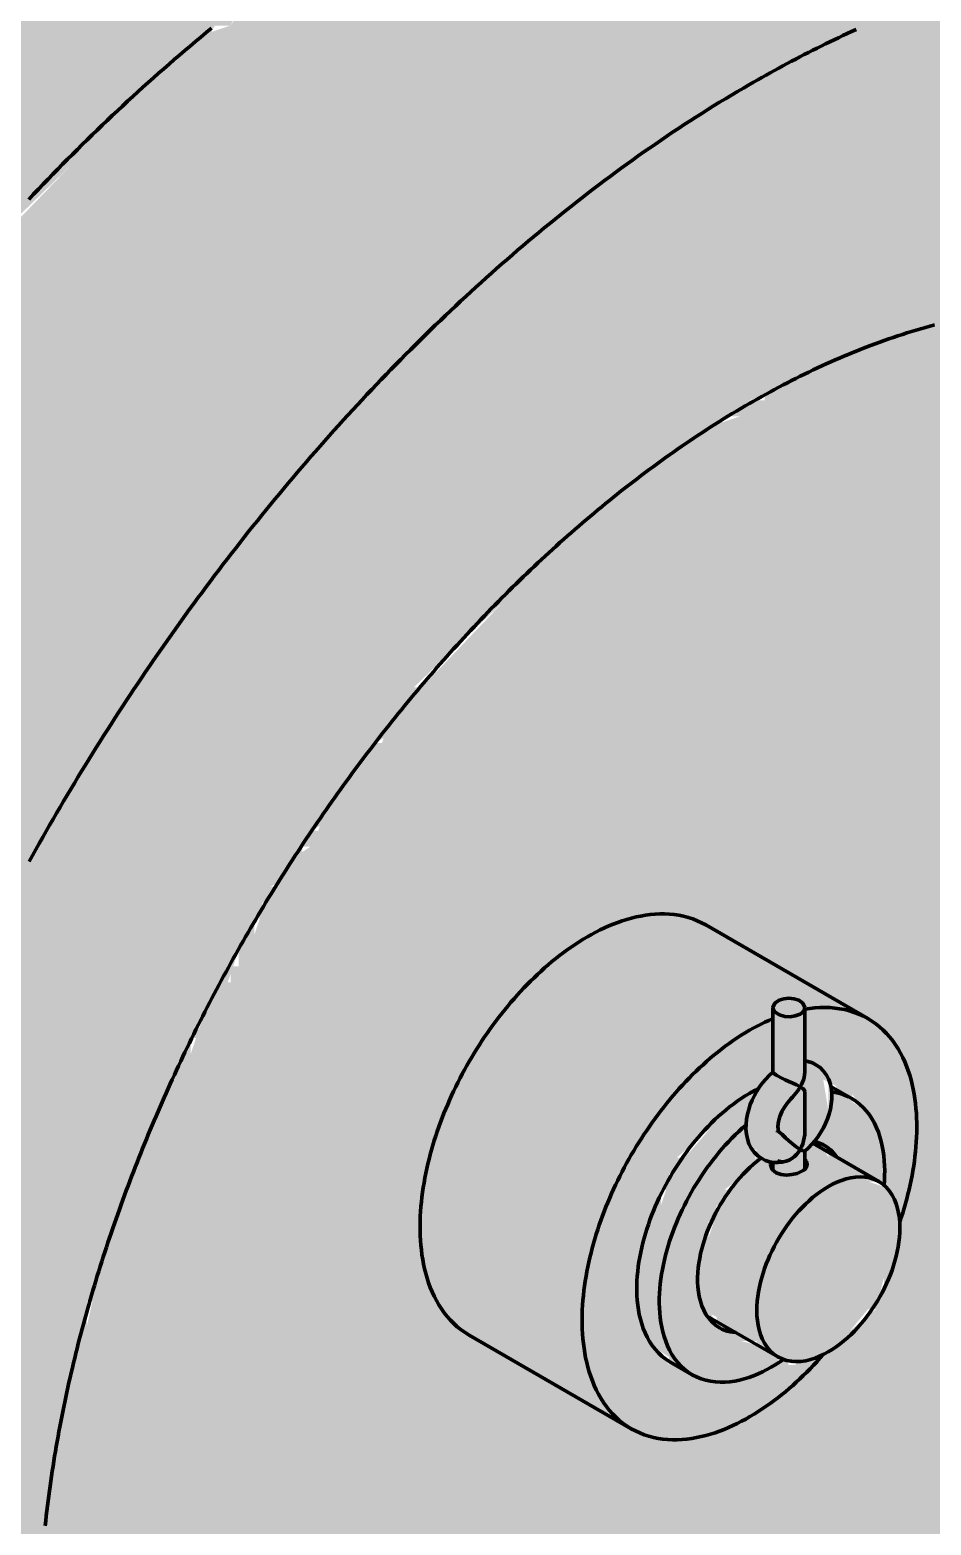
# Model space of a CAD drawing. Header units: millimetres. Extents: x 0 to 420, y 0 to 297.
# Drawn here: x 227.54 to 238.85, y 157.75 to 176.51 of the extents above; entities that cross this region are included whole.
import ezdxf

# ---------------------------------------------------------------- set-up
doc = ezdxf.new("R2010")
doc.units = ezdxf.units.MM
doc.layers.add('01-VISIBLE', color=7, linetype='CONTINUOUS', lineweight=70)
doc.layers.add('13-GRAFICA', color=30, linetype='CONTINUOUS', lineweight=18)

msp = doc.modelspace()

# ---------------------------------------------------------------- hatches: boundary and pattern name
at = {"layer": '13-GRAFICA', "true_color": 0xb21820}
h = msp.add_hatch(color=7, dxfattribs=at)
h.dxf.hatch_style = 1
h.paths.add_polyline_path([(224.8581, 181.4606), (224.8581, 181.3606), (225.0581, 181.3606), (225.0581, 181.2606), (225.2581, 181.2606), (225.2581, 181.1606), (225.4581, 181.1606), (225.4581, 181.0606), (225.6581, 181.0606), (225.6581, 180.9606), (226.3581, 180.8606), (226.3581, 180.7606), (226.7581, 180.7606), (226.7581, 180.6606), (227.1581, 180.6606), (227.1581, 180.5606), (227.8581, 180.4606), (227.8581, 180.3606), (228.2581, 180.3606), (228.2581, 180.2606), (228.6581, 180.2606), (228.6581, 180.1606), (228.9581, 180.1606), (228.9581, 180.0606), (229.6581, 180.0606), (229.6581, 179.9606), (232.2581, 179.7606), (232.2581, 179.6606), (235.6581, 179.6606), (235.6581, 179.5606), (235.1581, 179.5606), (235.1581, 179.4606), (234.6581, 179.3606), (234.6581, 179.2606), (234.4581, 179.2606), (234.4581, 179.1606), (232.2581, 179.1606), (232.2581, 179.2606), (230.5581, 179.3606), (230.5581, 176.9606), (230.2581, 176.8606), (230.2581, 176.7606), (230.1581, 176.7606), (230.0581, 176.5606), (229.8581, 176.5606), (229.7581, 176.3606), (229.5581, 176.3606), (229.5581, 176.2606), (226.4581, 173.2606), (226.4581, 173.0606), (226.2581, 172.9606), (226.2581, 172.7606), (225.9581, 172.5606), (225.9581, 172.3606), (225.6581, 172.1606), (225.6581, 171.9606), (225.4581, 171.8606), (225.4581, 171.6606), (225.1581, 171.4606), (225.1581, 171.2606), (224.8581, 171.0606), (224.8581, 170.8606), (224.6581, 170.7606), (224.6581, 170.5606), (224.5581, 170.4939), (224.5581, 177.4606), (224.5581, 181.2606), (224.5581, 181.4606)])
at = {"layer": '13-GRAFICA', "true_color": 0x202020}
h = msp.add_hatch(color=7, dxfattribs=at)
h.dxf.hatch_style = 1
h.paths.add_polyline_path([(229.5581, 176.3606), (229.7581, 176.3606), (229.7581, 176.4606), (230.0581, 176.5606), (230.2581, 176.8606), (230.4581, 176.8606), (230.5581, 177.0606), (230.7581, 177.0606), (230.9581, 177.3606), (231.1581, 177.3606), (231.3581, 177.6606), (231.5581, 177.6606), (231.6581, 177.8606), (231.8581, 177.8606), (232.0581, 178.1606), (232.2581, 178.1606), (232.2581, 178.2606), (232.4581, 178.2606), (232.4581, 178.3606), (232.6581, 178.3606), (232.6581, 178.4606), (232.8581, 178.4606), (232.8581, 178.5606), (233.0581, 178.5606), (233.0581, 178.6606), (233.3581, 178.6606), (233.3581, 178.7606), (233.5581, 178.7606), (233.5581, 178.8606), (233.7581, 178.8606), (233.7581, 178.9606), (234.0581, 178.9606), (234.0581, 179.0606), (234.2581, 179.0606), (234.2581, 179.1606), (234.4581, 179.1606), (234.4581, 179.2606), (234.6581, 179.2606), (234.6581, 179.3606), (234.9581, 179.3606), (234.9581, 179.4606), (235.1581, 179.4606), (235.1581, 179.5606), (236.3581, 179.6606), (236.3581, 179.7606), (237.0581, 179.7606), (237.0581, 179.8606), (237.7581, 179.8606), (237.7581, 179.9606), (238.2581, 179.9606), (238.2581, 179.8606), (238.7581, 179.8606), (238.7581, 179.7606), (239.6581, 179.6606), (239.6581, 179.5606), (240.0581, 179.5606), (240.0581, 179.4606), (240.5581, 179.4606), (240.5581, 179.3606), (240.7581, 179.3606), (240.8581, 179.1606), (241.2581, 179.0606), (241.3581, 178.8606), (241.9581, 178.6606), (242.0581, 178.4606), (242.2581, 178.4606), (242.2581, 178.3606), (242.6581, 178.2606), (242.7581, 178.0606), (243.3581, 177.8606), (243.4581, 177.6606), (243.8581, 177.5606), (243.9581, 177.3606), (244.5581, 177.1606), (244.6581, 176.9606), (244.8581, 176.9606), (244.9581, 176.7606), (245.1581, 176.7606), (245.1581, 168.3606), (245.0581, 168.3606), (245.0581, 168.7606), (244.9581, 168.7606), (244.9581, 169.1606), (244.8581, 169.1606), (244.8581, 169.6606), (244.7581, 169.6606), (244.7581, 170.0606), (244.6581, 170.0606), (244.6581, 170.2606), (244.4581, 170.3606), (244.3581, 170.7606), (244.1581, 170.8606), (244.0581, 171.2606), (243.8581, 171.3606), (243.8581, 171.5606), (243.7581, 171.5606), (243.4581, 171.9606), (243.2581, 171.9606), (243.0581, 172.2606), (242.8581, 172.2606), (242.8581, 172.3606), (242.7581, 172.3606), (242.6581, 172.5606), (242.4581, 172.5606), (242.4581, 172.6606), (241.7581, 172.7606), (241.7581, 172.8606), (241.2581, 172.8606), (241.2581, 172.9606), (240.8581, 172.9606), (240.8581, 173.0606), (239.8581, 172.9606), (239.8581, 172.8606), (239.1581, 172.8606), (239.1581, 172.7606), (238.5581, 172.7606), (238.5581, 172.6606), (238.3581, 172.6606), (238.3581, 172.5606), (238.1581, 172.5606), (238.1581, 172.4606), (237.9581, 172.4606), (237.9581, 172.3606), (237.6581, 172.3606), (237.6581, 172.2606), (237.4581, 172.2606), (237.4581, 172.1606), (237.2581, 172.1606), (237.2581, 172.0606), (236.9581, 172.0606), (236.9581, 171.9606), (236.5581, 171.8606), (236.4581, 171.6606), (236.2581, 171.6606), (236.1581, 171.4606), (235.9581, 171.4606), (235.7581, 171.1606), (235.5581, 171.1606), (235.4581, 170.9606), (235.2581, 170.9606), (235.0581, 170.6606), (234.8581, 170.6606), (234.7581, 170.4606), (234.5581, 170.4606), (234.5581, 170.3606), (232.3581, 168.2606), (232.3581, 168.0606), (232.0581, 167.8606), (232.0581, 167.6606), (231.8581, 167.5606), (231.8581, 167.3606), (231.5581, 167.1606), (231.5581, 166.9606), (231.2581, 166.7606), (231.2581, 166.5606), (231.0581, 166.4606), (231.0581, 166.2606), (230.9581, 166.2606), (230.9581, 166.1606), (230.7581, 166.0606), (230.7581, 165.8606), (230.5581, 165.7606), (230.5581, 165.5606), (230.4581, 165.5606), (230.4581, 165.3606), (230.3581, 165.3606), (230.3581, 165.1606), (230.2581, 165.1606), (230.2581, 164.9606), (230.1581, 164.9606), (229.9581, 164.3606), (229.7581, 164.2606), (229.7581, 164.0606), (229.6581, 164.0606), (229.6581, 163.8606), (229.5581, 163.8606), (229.5581, 163.6606), (229.4581, 163.6606), (229.4581, 163.4606), (229.3581, 163.4606), (229.3581, 163.2606), (229.2581, 163.2606), (229.2581, 163.0606), (229.1581, 163.0606), (229.0581, 162.4606), (228.9581, 162.4606), (228.9581, 162.2606), (228.8581, 162.2606), (228.6581, 161.3606), (228.5581, 161.3606), (228.5581, 161.1606), (228.4581, 161.1606), (228.4581, 160.8606), (228.3581, 160.8606), (228.3581, 160.5606), (228.2581, 160.5606), (228.2581, 160.2606), (228.1581, 160.2606), (228.1581, 159.6606), (228.0581, 159.6606), (228.0581, 159.1606), (227.9581, 159.1606), (227.9581, 158.6606), (227.8581, 158.6606), (227.8581, 158.0606), (227.7581, 158.0606), (227.7581, 174.5006)])
h = msp.add_hatch(color=7, dxfattribs=at)
h.dxf.hatch_style = 1
h.paths.add_polyline_path([(227.2581, 146.6606), (227.1581, 146.8606), (226.7581, 146.9606), (226.6581, 147.1606), (226.0581, 147.3606), (225.9581, 147.5606), (225.7581, 147.5606), (225.7581, 147.6606), (225.3581, 147.7606), (225.2581, 147.9606), (224.6581, 148.1606), (224.5581, 148.3606), (224.1581, 148.4606), (224.1581, 148.5606), (223.8581, 148.6606), (223.6581, 148.9606), (223.4581, 148.9606), (223.2581, 149.2606), (223.0581, 149.2606), (223.0581, 149.3606), (222.7581, 149.4606), (222.5581, 149.7606), (222.3581, 149.7606), (222.3581, 149.8606), (221.9581, 150.1606), (221.8581, 150.5606), (221.6581, 150.6606), (221.5581, 151.0606), (221.3581, 151.1606), (221.3581, 151.3606), (221.1581, 151.4606), (221.0581, 151.8606), (220.9581, 151.8606), (220.8581, 152.1606), (220.7581, 152.1606), (220.6581, 152.8606), (220.5581, 152.8606), (220.5581, 153.2606), (220.4581, 153.2606), (220.4581, 153.6606), (220.3581, 153.6606), (220.3581, 154.0606), (220.2581, 154.0606), (220.2581, 154.4606), (220.1581, 154.4606), (220.1581, 154.8606), (220.0581, 154.8606), (220.0581, 158.9606), (220.1581, 158.9606), (220.1581, 159.4606), (220.2581, 159.4606), (220.2581, 160.0606), (220.3581, 160.0606), (220.3581, 160.5606), (220.4581, 160.5606), (220.4581, 161.0606), (220.5581, 161.0606), (220.7581, 162.5606), (220.8581, 162.5606), (220.8581, 162.7606), (220.9581, 162.7606), (221.1581, 163.6606), (221.2581, 163.6606), (221.2581, 163.8606), (221.3581, 163.8606), (221.3581, 164.1606), (221.4581, 164.1606), (221.6581, 165.0606), (221.7581, 165.0606), (221.7581, 165.2606), (221.8581, 165.2606), (222.0581, 166.1606), (222.1581, 166.1606), (222.3581, 166.7606), (222.5581, 166.8606), (222.5581, 167.0606), (222.6581, 167.0606), (222.6581, 167.2606), (222.7581, 167.2606), (222.7581, 167.4606), (222.8581, 167.4606), (222.8581, 167.6606), (222.9581, 167.6606), (222.9581, 167.8606), (223.0581, 167.8606), (223.2581, 168.4606), (223.4581, 168.5606), (223.4581, 168.7606), (223.5581, 168.7606), (223.5581, 168.9606), (223.6581, 168.9606), (223.6581, 169.1606), (223.7581, 169.1606), (223.7581, 169.3606), (223.8581, 169.3606), (224.0581, 169.9606), (224.1581, 169.9606), (224.1581, 170.0606), (224.3581, 170.1606), (224.3581, 170.3606), (224.6581, 170.5606), (224.6581, 170.7606), (224.7581, 170.7606), (224.8581, 171.0606), (225.1581, 171.2606), (225.1581, 171.4606), (225.4581, 171.6606), (225.4581, 171.8606), (225.5581, 171.8606), (225.6581, 172.1606), (225.9581, 172.3606), (225.9581, 172.5606), (226.2581, 172.7606), (226.2581, 172.9606), (226.4581, 173.0606), (226.4581, 173.2606), (226.5581, 173.2606), (227.7581, 174.5006), (227.7581, 158.0606), (227.7581, 154.8606), (227.7581, 146.4939)])
at = {"layer": '13-GRAFICA', "true_color": 0xa5a8ac}
h = msp.add_hatch(color=7, dxfattribs=at)
h.dxf.hatch_style = 1
h.paths.add_polyline_path([(238.5581, 172.6606), (238.5581, 172.7606), (240.5581, 172.9606), (240.5581, 173.0606), (241.2581, 172.9606), (241.2581, 172.8606), (241.7581, 172.8606), (241.7581, 172.7606), (242.1581, 172.7606), (242.1581, 172.6606), (242.6581, 172.5606), (242.8581, 172.2606), (243.0581, 172.2606), (243.2581, 171.9606), (243.4581, 171.9606), (243.4581, 171.8606), (243.8581, 171.5606), (243.8581, 171.3606), (244.0581, 171.2606), (244.0581, 171.0606), (244.1581, 171.0606), (244.1581, 170.8606), (244.3581, 170.7606), (244.4581, 170.3606), (244.6581, 170.2606), (244.7581, 169.6606), (244.8581, 169.6606), (244.9581, 168.7606), (245.0581, 168.7606), (245.0581, 168.3606), (245.1581, 168.3606), (245.1581, 165.0606), (245.0581, 165.0606), (245.0581, 164.4606), (244.9581, 164.4606), (244.7581, 162.9606), (244.6581, 162.9606), (244.6581, 162.5606), (244.5581, 162.5606), (244.5581, 162.3606), (244.4581, 162.3606), (244.4581, 162.0606), (244.3581, 162.0606), (244.1581, 161.1606), (244.0581, 161.1606), (244.0581, 160.9606), (243.9581, 160.9606), (243.7581, 160.0606), (243.6581, 160.0606), (243.5581, 159.6606), (243.3581, 159.5606), (243.3581, 159.3606), (243.2581, 159.3606), (243.2581, 159.1606), (243.1581, 159.1606), (243.1581, 158.9606), (243.0581, 158.9606), (243.0581, 158.7606), (242.9581, 158.7606), (242.7581, 158.1606), (242.5581, 158.0606), (242.5581, 157.8606), (242.4581, 157.8606), (242.2581, 157.2606), (241.9581, 157.0606), (241.9581, 156.8606), (241.7581, 156.7606), (241.7581, 156.5606), (241.4581, 156.3606), (241.4581, 156.1606), (241.1581, 155.9606), (241.1581, 155.7606), (240.9581, 155.6606), (240.9581, 155.4606), (240.6581, 155.2606), (240.6581, 155.0606), (240.5581, 155.0606), (238.4581, 152.8693), (238.4581, 161.1606), (238.4581, 161.7606), (238.4581, 172.6606)])
h = msp.add_hatch(color=7, dxfattribs=at)
h.dxf.hatch_style = 1
h.paths.add_polyline_path([(235.2581, 170.9606), (235.4581, 170.9606), (235.5581, 171.1606), (235.7581, 171.1606), (235.9581, 171.4606), (236.1581, 171.4606), (236.1581, 171.5606), (236.4581, 171.6606), (236.5581, 171.8606), (236.7581, 171.8606), (236.7581, 171.9606), (236.9581, 171.9606), (236.9581, 172.0606), (237.2581, 172.0606), (237.2581, 172.1606), (237.4581, 172.1606), (237.4581, 172.2606), (237.6581, 172.2606), (237.6581, 172.3606), (237.9581, 172.3606), (237.9581, 172.4606), (238.1581, 172.4606), (238.1581, 172.5606), (238.3581, 172.5606), (238.3581, 172.6606), (238.4581, 172.6606), (238.4581, 161.7606), (238.3581, 161.7606), (238.3581, 161.9606), (238.2581, 161.9606), (238.1581, 162.8606), (238.0581, 162.8606), (237.8581, 163.1606), (237.6581, 163.1606), (237.6581, 163.2606), (237.4581, 163.3606), (237.4581, 163.5606), (237.2581, 163.5606), (237.2581, 164.3606), (236.8581, 164.3606), (236.8581, 163.2606), (236.4581, 163.1606), (236.4581, 163.0606), (235.6581, 162.3606), (235.6581, 162.1606), (235.5581, 162.1606), (235.5581, 161.9606), (235.4581, 161.9606), (235.4581, 161.7606), (235.3581, 161.7606), (235.3581, 161.5606), (235.2581, 161.5606), (235.2581, 161.1606), (235.1581, 161.1606), (235.1581, 170.8106)])
h = msp.add_hatch(color=7, dxfattribs=at)
h.dxf.hatch_style = 1
h.paths.add_polyline_path([(230.5581, 150.5606), (230.3581, 150.5606), (230.1581, 150.8606), (229.9581, 150.8606), (229.7581, 151.1606), (229.5581, 151.1606), (229.4581, 151.3606), (229.1581, 151.4606), (229.0581, 151.8606), (228.8581, 151.9606), (228.7581, 152.3606), (228.5581, 152.4606), (228.5581, 152.6606), (228.3581, 152.7606), (228.3581, 152.9606), (228.2581, 152.9606), (228.2581, 153.1606), (228.1581, 153.1606), (228.1581, 153.6606), (228.0581, 153.6606), (228.0581, 154.0606), (227.9581, 154.0606), (227.9581, 154.4606), (227.8581, 154.4606), (227.8581, 154.8606), (227.7581, 154.8606), (227.7581, 158.0606), (227.8581, 158.0606), (227.8581, 158.6606), (227.9581, 158.6606), (227.9581, 159.1606), (228.0581, 159.1606), (228.0581, 159.6606), (228.1581, 159.6606), (228.1581, 160.2606), (228.2581, 160.2606), (228.4581, 161.1606), (228.5581, 161.1606), (228.5581, 161.3606), (228.6581, 161.3606), (228.8581, 162.2606), (228.9581, 162.2606), (228.9581, 162.4606), (229.0581, 162.4606), (229.1581, 163.0606), (229.2581, 163.0606), (229.2581, 163.2606), (229.3581, 163.2606), (229.3581, 163.4606), (229.4581, 163.4606), (229.4581, 163.6606), (229.5581, 163.6606), (229.7581, 164.2606), (229.9581, 164.3606), (229.9581, 164.5606), (230.0581, 164.5606), (230.0581, 164.7606), (230.1581, 164.7606), (230.1581, 164.9606), (230.2581, 164.9606), (230.2581, 165.1606), (230.3581, 165.1606), (230.5581, 165.7606), (230.6581, 165.7606), (230.7581, 166.0606), (231.0581, 166.2606), (231.0581, 166.4606), (231.1581, 166.4606), (231.2581, 166.7606), (231.5581, 166.9606), (231.5581, 167.1606), (231.8581, 167.3606), (231.8581, 167.5606), (231.9581, 167.5606), (232.0581, 167.8606), (232.3581, 168.0606), (232.3581, 168.2606), (232.4581, 168.2606), (234.5581, 170.4606), (234.7581, 170.4606), (234.8581, 170.6606), (235.0581, 170.6606), (235.1581, 170.8106), (235.1581, 161.1606), (235.1581, 160.3606), (235.1581, 150.8606), (235.0581, 150.8606), (235.0581, 150.7606), (234.8581, 150.7606), (234.8581, 150.6606), (234.6581, 150.6606), (234.6581, 150.5606), (234.3581, 150.5606), (234.3581, 150.4606), (234.0581, 150.4606), (234.0581, 150.3606), (231.9581, 150.1606), (231.9581, 150.2606), (231.5581, 150.2606), (231.5581, 150.3606), (230.5581, 150.4606)])
at = {"layer": '13-GRAFICA', "true_color": 0xb21820}
h = msp.add_hatch(color=7, dxfattribs=at)
h.dxf.hatch_style = 1
h.paths.add_polyline_path([(236.6581, 162.3606), (236.6581, 162.4606), (236.5581, 162.4606), (236.5581, 162.8606), (236.6581, 162.8606), (236.6581, 163.0606), (236.7581, 163.0606), (236.7581, 163.2606), (236.8581, 163.2606), (236.8581, 164.3606), (237.2581, 164.3606), (237.2581, 163.5606), (237.4581, 163.5606), (237.5581, 162.9606), (237.4581, 162.9606), (237.4581, 162.7606), (237.3581, 162.7606), (237.3581, 162.5606), (237.2581, 162.5606), (237.2581, 162.1606), (236.8581, 162.1606), (236.8581, 162.3606)])
at = {"layer": '13-GRAFICA', "true_color": 0x787a80}
h = msp.add_hatch(color=7, dxfattribs=at)
h.dxf.hatch_style = 1
h.paths.add_polyline_path([(235.9581, 160.4606), (236.0581, 160.4606), (236.1581, 160.2606), (236.3581, 160.2606), (236.4581, 160.0606), (236.8581, 159.9606), (236.9581, 159.7606), (236.7581, 159.7606), (236.7581, 159.6606), (236.5581, 159.6606), (236.5581, 159.5606), (235.8581, 159.5606), (235.7581, 159.7606), (235.5581, 159.7606), (235.5581, 159.8606), (235.2581, 160.0606), (235.2581, 160.3606), (235.1581, 160.3606), (235.1581, 161.1606), (235.2581, 161.1606), (235.2581, 161.5606), (235.3581, 161.5606), (235.3581, 161.7606), (235.4581, 161.7606), (235.6581, 162.3606), (235.7581, 162.3606), (236.4581, 163.1606), (236.7581, 163.2606), (236.7581, 163.0606), (236.6581, 163.0606), (236.6581, 162.8606), (236.5581, 162.8606), (236.6581, 162.2606), (236.2581, 161.9606), (236.2581, 161.7606), (236.1581, 161.7606), (236.1581, 161.5606), (236.0581, 161.5606), (236.0581, 161.3606), (235.9581, 161.3606)])
h = msp.add_hatch(color=7, dxfattribs=at)
h.dxf.hatch_style = 1
h.paths.add_polyline_path([(237.5581, 162.4606), (237.3581, 162.5606), (237.3581, 162.7606), (237.4581, 162.7606), (237.4581, 162.9606), (237.5581, 162.9606), (237.5581, 163.2606), (237.8581, 163.1606), (237.8581, 163.0606), (238.1581, 162.8606), (238.2581, 162.0606), (238.0581, 162.0606), (238.0581, 162.1606), (237.7581, 162.2606), (237.7581, 162.3606), (237.5581, 162.3606)])
h = msp.add_hatch(color=7, dxfattribs=at)
h.dxf.hatch_style = 1
h.paths.add_polyline_path([(237.1581, 159.7606), (236.8581, 159.8606), (236.8581, 159.9606), (236.6581, 159.9606), (236.6581, 160.0606), (236.4581, 160.0606), (236.3581, 160.2606), (236.1581, 160.2606), (236.1581, 160.3606), (235.9581, 160.4606), (235.9581, 161.3606), (236.0581, 161.3606), (236.2581, 161.9606), (236.3581, 161.9606), (236.6581, 162.3606), (236.8581, 162.3606), (236.8581, 162.1606), (237.2581, 162.1606), (237.2581, 162.5606), (237.4581, 162.5606), (237.5581, 162.3606), (237.7581, 162.3606), (237.7581, 162.2606), (237.9581, 162.2606), (238.0581, 162.0606), (238.3581, 161.9606), (238.3581, 161.7606), (238.4581, 161.7606), (238.4581, 161.1606), (238.3581, 161.1606), (238.3581, 160.8606), (238.2581, 160.8606), (238.1581, 160.4606), (238.0581, 160.4606), (237.5581, 159.8606), (237.1581, 159.8606)])
at = {"layer": '13-GRAFICA', "true_color": 0xa5a8ac}
h = msp.add_hatch(color=7, dxfattribs=at)
h.dxf.hatch_style = 1
h.paths.add_polyline_path([(238.2581, 152.6606), (238.0581, 152.6606), (237.8581, 152.3606), (237.6581, 152.3606), (237.6581, 152.2606), (237.3581, 152.1606), (237.1581, 151.8606), (236.9581, 151.8606), (236.8581, 151.6606), (236.6581, 151.6606), (236.4581, 151.3606), (235.9581, 151.2606), (235.9581, 151.1606), (235.7581, 151.1606), (235.7581, 151.0606), (235.5581, 151.0606), (235.5581, 150.9606), (235.3581, 150.9606), (235.3581, 150.8606), (235.1581, 150.8606), (235.1581, 160.3606), (235.2581, 160.3606), (235.2581, 160.0606), (235.3581, 160.0606), (235.5581, 159.7606), (235.7581, 159.7606), (235.8581, 159.5606), (236.5581, 159.5606), (236.5581, 159.6606), (236.7581, 159.6606), (236.7581, 159.7606), (236.9581, 159.7606), (236.9581, 159.8606), (237.0581, 159.8606), (237.0581, 159.7606), (237.1581, 159.7606), (237.1581, 159.8606), (237.5581, 159.8606), (237.5581, 159.9606), (238.1581, 160.4606), (238.1581, 160.6606), (238.2581, 160.6606), (238.2581, 160.8606), (238.3581, 160.8606), (238.3581, 161.1606), (238.4581, 161.1606), (238.4581, 152.8693)])

# ---------------------------------------------------------------- linework, layer by layer
at = {"layer": '01-VISIBLE'}
for p, q in [((236.0212, 165.2786), (238.0542, 164.1049)), ((236.8642, 163.4312), (236.8642, 164.2435)), ((237.2642, 163.4312), (237.2642, 164.2435)), ((237.2642, 162.686), (237.2642, 163.1883)), ((237.5918, 163.2518), (237.852, 163.1015)), ((237.2642, 162.2172), (237.2642, 162.442)), ((237.3644, 162.5401), (238.1941, 162.0611)), ((236.8642, 162.2024), (236.8642, 162.3019)), ((236.0371, 160.3735), (236.9241, 159.8614)), ((233.0512, 160.1344), (235.0842, 158.9607)), ((235.5692, 159.8007), (235.852, 159.6374))]:
    msp.add_line(p, q, dxfattribs=at)
for points in [[(229.8199, 176.5275), (229.7523, 176.4721), (229.685, 176.4165), (229.6179, 176.3606), (229.551, 176.3044), (229.4844, 176.248), (229.4179, 176.1913), (229.3517, 176.1344), (229.2857, 176.0772), (229.2199, 176.0197), (229.1544, 175.962), (229.089, 175.9041), (229.0239, 175.8459), (228.959, 175.7874), (228.8944, 175.7288), (228.8299, 175.6698), (228.7657, 175.6107), (228.7016, 175.5513), (228.6378, 175.4917), (228.5742, 175.4318), (228.5109, 175.3717), (228.4477, 175.3114), (228.3848, 175.2508), (228.322, 175.1901), (228.2595, 175.1291), (228.1972, 175.0679), (228.1352, 175.0064), (228.0733, 174.9448), (228.0117, 174.8829), (227.9502, 174.8209), (227.889, 174.7586), (227.828, 174.6961), (227.7672, 174.6334), (227.7066, 174.5705), (227.6463, 174.5074), (227.5861, 174.444), (227.5262, 174.3805)], [(237.9064, 176.5098), (237.8516, 176.4849), (237.7969, 176.4598), (237.7424, 176.4344), (237.6879, 176.4088), (237.6335, 176.383), (237.5793, 176.357), (237.5251, 176.3307), (237.4711, 176.3042), (237.4172, 176.2775), (237.3633, 176.2505), (237.3096, 176.2234), (237.256, 176.196), (237.2025, 176.1684), (237.1492, 176.1406), (237.0959, 176.1126), (237.0427, 176.0844), (236.9897, 176.056), (236.9367, 176.0274), (236.8839, 175.9985), (236.8312, 175.9695), (236.7785, 175.9403), (236.726, 175.9109), (236.6736, 175.8813), (236.6214, 175.8515), (236.5692, 175.8215)], [(236.5692, 175.8215), (236.4937, 175.7776), (236.4184, 175.7333), (236.3433, 175.6887), (236.2685, 175.6436), (236.1939, 175.5982), (236.1195, 175.5524), (236.0454, 175.5063), (235.9715, 175.4597), (235.8978, 175.4128), (235.8244, 175.3656), (235.7512, 175.3179), (235.6782, 175.27), (235.6055, 175.2217), (235.5329, 175.173), (235.4606, 175.124), (235.3886, 175.0747), (235.3168, 175.025), (235.2451, 174.975), (235.1738, 174.9247), (235.1026, 174.874), (235.0317, 174.8231), (234.961, 174.7718), (234.8905, 174.7202), (234.8203, 174.6683), (234.7503, 174.6161), (234.6805, 174.5636), (234.6109, 174.5108), (234.5416, 174.4577), (234.4725, 174.4043), (234.4036, 174.3506), (234.3349, 174.2967), (234.2665, 174.2424), (234.1983, 174.1879), (234.1303, 174.1331), (234.0625, 174.078), (233.995, 174.0226), (233.9276, 173.967), (233.8605, 173.9111), (233.7937, 173.8549), (233.727, 173.7985), (233.6606, 173.7418), (233.5943, 173.6849), (233.5284, 173.6277), (233.4626, 173.5702), (233.397, 173.5125), (233.3317, 173.4546), (233.2666, 173.3964), (233.2017, 173.338), (233.137, 173.2793), (233.0725, 173.2203), (233.0083, 173.1612), (232.9443, 173.1018), (232.8805, 173.0422), (232.8169, 172.9823), (232.7535, 172.9222), (232.6903, 172.8619), (232.6274, 172.8013), (232.5647, 172.7406), (232.5022, 172.6796), (232.4399, 172.6184), (232.3778, 172.5569), (232.3159, 172.4953), (232.2543, 172.4334), (232.1929, 172.3714), (232.1316, 172.3091), (232.0706, 172.2466), (232.0099, 172.1839), (231.9493, 172.121), (231.8889, 172.0579), (231.8288, 171.9945), (231.7688, 171.931), (231.7091, 171.8673), (231.6496, 171.8034), (231.5903, 171.7393), (231.5312, 171.675), (231.4723, 171.6105), (231.4137, 171.5458), (231.3552, 171.4809), (231.297, 171.4158), (231.239, 171.3505), (231.1811, 171.2851), (231.1235, 171.2194), (231.0662, 171.1536), (231.009, 171.0876), (230.952, 171.0214), (230.8952, 170.955), (230.8387, 170.8885), (230.7824, 170.8217), (230.7262, 170.7548), (230.6703, 170.6877), (230.6146, 170.6205), (230.5591, 170.5531), (230.5038, 170.4854), (230.4487, 170.4177), (230.3939, 170.3497), (230.3392, 170.2816), (230.2848, 170.2133), (230.2305, 170.1449), (230.1765, 170.0763), (230.1227, 170.0075), (230.0691, 169.9385), (230.0157, 169.8694), (229.9625, 169.8002), (229.9095, 169.7307), (229.8568, 169.6611), (229.8042, 169.5914), (229.7518, 169.5215), (229.6997, 169.4514), (229.6478, 169.3812), (229.5961, 169.3108), (229.5446, 169.2403), (229.4933, 169.1696), (229.4422, 169.0988), (229.3913, 169.0278), (229.3406, 168.9567), (229.2902, 168.8854), (229.2399, 168.814), (229.1899, 168.7424), (229.1401, 168.6707), (229.0905, 168.5988), (229.0411, 168.5268), (228.9919, 168.4546), (228.9429, 168.3823), (228.8941, 168.3098), (228.8456, 168.2372), (228.7972, 168.1645), (228.7491, 168.0916), (228.7012, 168.0186), (228.6535, 167.9455), (228.606, 167.8722), (228.5587, 167.7988), (228.5117, 167.7252), (228.4648, 167.6515), (228.4182, 167.5777), (228.3717, 167.5037), (228.3255, 167.4296), (228.2795, 167.3553), (228.2338, 167.281), (228.1882, 167.2065), (228.1428, 167.1318), (228.0977, 167.0571), (228.0528, 166.9822), (228.0081, 166.9071), (227.9636, 166.832), (227.9193, 166.7567), (227.8753, 166.6813), (227.8314, 166.6058), (227.7878, 166.5301), (227.7444, 166.4543), (227.7012, 166.3784), (227.6583, 166.3024), (227.6155, 166.2262), (227.573, 166.1499), (227.5307, 166.0735)], [(238.893, 172.8062), (238.8348, 172.7905), (238.7767, 172.7744), (238.7188, 172.7578), (238.6609, 172.7407), (238.6033, 172.7233), (238.5457, 172.7054), (238.4883, 172.6871), (238.431, 172.6684), (238.3738, 172.6493), (238.3168, 172.6298), (238.2599, 172.6098), (238.2032, 172.5895), (238.1466, 172.5688), (238.0901, 172.5477), (238.0338, 172.5263), (237.9776, 172.5044), (237.9216, 172.4822), (237.8657, 172.4596), (237.8099, 172.4367), (237.7543, 172.4134), (237.6989, 172.3898), (237.6436, 172.3659), (237.5884, 172.3415), (237.5334, 172.3169), (237.4786, 172.2919), (237.4239, 172.2666), (237.3693, 172.241), (237.3149, 172.2151), (237.2606, 172.1888), (237.2065, 172.1622), (237.1526, 172.1354), (237.0988, 172.1082), (237.0451, 172.0807), (236.9917, 172.053), (236.9383, 172.0249), (236.8851, 171.9966), (236.8321, 171.9679), (236.7792, 171.939), (236.7265, 171.9098), (236.6739, 171.8804), (236.6215, 171.8506), (236.5692, 171.8206)], [(236.5692, 171.8206), (236.5148, 171.789), (236.4606, 171.7572), (236.4066, 171.725), (236.3527, 171.6926), (236.299, 171.6599), (236.2454, 171.6269), (236.1921, 171.5937), (236.1389, 171.5602), (236.0858, 171.5264), (236.0329, 171.4924), (235.9802, 171.4581), (235.9277, 171.4236), (235.8753, 171.3888), (235.8231, 171.3537), (235.771, 171.3185), (235.7192, 171.2829), (235.6674, 171.2472), (235.6159, 171.2112), (235.5645, 171.1749), (235.5133, 171.1385), (235.4622, 171.1018), (235.4113, 171.0649), (235.3606, 171.0277), (235.31, 170.9904), (235.2596, 170.9528), (235.2093, 170.915), (235.1592, 170.877), (235.1093, 170.8387), (235.0596, 170.8003), (235.01, 170.7616), (234.9605, 170.7228), (234.9112, 170.6837), (234.8621, 170.6445), (234.8132, 170.605), (234.7644, 170.5653), (234.7157, 170.5255), (234.6673, 170.4854), (234.619, 170.4452), (234.5708, 170.4047), (234.5228, 170.3641), (234.475, 170.3233), (234.4273, 170.2823), (234.3798, 170.2411), (234.3324, 170.1998), (234.2852, 170.1582), (234.2382, 170.1165), (234.1913, 170.0746), (234.1446, 170.0325), (234.098, 169.9902), (234.0516, 169.9478), (234.0053, 169.9052), (233.9592, 169.8625), (233.9133, 169.8195), (233.8675, 169.7764), (233.8219, 169.7332), (233.7764, 169.6897), (233.7311, 169.6461), (233.6859, 169.6024), (233.6409, 169.5585), (233.5961, 169.5144), (233.5514, 169.4702), (233.5068, 169.4258), (233.4625, 169.3813), (233.4182, 169.3366), (233.3742, 169.2917), (233.3302, 169.2467), (233.2865, 169.2016), (233.2428, 169.1563), (233.1994, 169.1108), (233.1561, 169.0652), (233.1129, 169.0195), (233.0699, 168.9736), (233.0271, 168.9276), (232.9844, 168.8815), (232.9418, 168.8351), (232.8995, 168.7887), (232.8572, 168.7421), (232.8151, 168.6954), (232.7732, 168.6485), (232.7314, 168.6015), (232.6898, 168.5544), (232.6483, 168.5072), (232.607, 168.4598), (232.5658, 168.4122), (232.5248, 168.3646), (232.4839, 168.3168), (232.4432, 168.2689), (232.4027, 168.2208), (232.3623, 168.1727), (232.322, 168.1244), (232.2819, 168.0759), (232.2419, 168.0274), (232.2021, 167.9787), (232.1625, 167.9299), (232.123, 167.881), (232.0836, 167.8319), (232.0444, 167.7828), (232.0054, 167.7335), (231.9665, 167.6841), (231.9277, 167.6346), (231.8891, 167.5849), (231.8507, 167.5352), (231.8124, 167.4853), (231.7742, 167.4353), (231.7362, 167.3852), (231.6984, 167.335), (231.6607, 167.2846), (231.6232, 167.2342), (231.5858, 167.1836), (231.5485, 167.133), (231.5115, 167.0822), (231.4745, 167.0313), (231.4377, 166.9803), (231.4011, 166.9292), (231.3646, 166.878), (231.3283, 166.8267), (231.2921, 166.7752), (231.2561, 166.7237), (231.2202, 166.672), (231.1845, 166.6203), (231.1489, 166.5684), (231.1135, 166.5165), (231.0783, 166.4644), (231.0432, 166.4123), (231.0082, 166.36), (230.9734, 166.3076), (230.9387, 166.2552), (230.9042, 166.2026), (230.8699, 166.1499), (230.8357, 166.0971), (230.8017, 166.0443), (230.7678, 165.9913), (230.734, 165.9382), (230.7005, 165.8851), (230.667, 165.8318), (230.6338, 165.7785), (230.6006, 165.725), (230.5677, 165.6715), (230.5349, 165.6178), (230.5022, 165.5641), (230.4697, 165.5103), (230.4374, 165.4563), (230.4052, 165.4023), (230.3732, 165.3482), (230.3413, 165.294), (230.3096, 165.2397), (230.278, 165.1853), (230.2466, 165.1309), (230.2153, 165.0763), (230.1843, 165.0216), (230.1533, 164.9669), (230.1225, 164.9121), (230.0919, 164.8571), (230.0615, 164.8021), (230.0312, 164.747), (230.001, 164.6918), (229.971, 164.6366), (229.9412, 164.5812), (229.9116, 164.5258), (229.8821, 164.4702), (229.8527, 164.4146), (229.8235, 164.3589), (229.7945, 164.3031), (229.7657, 164.2473), (229.737, 164.1913), (229.7084, 164.1353), (229.6801, 164.0792), (229.6519, 164.023), (229.6238, 163.9667), (229.596, 163.9103), (229.5682, 163.8539), (229.5407, 163.7974), (229.5133, 163.7408), (229.4861, 163.6841), (229.459, 163.6273), (229.4322, 163.5705), (229.4055, 163.5135), (229.3789, 163.4565), (229.3525, 163.3995), (229.3263, 163.3423), (229.3003, 163.2851), (229.2744, 163.2278), (229.2487, 163.1704), (229.2232, 163.1129), (229.1978, 163.0554), (229.1726, 162.9978), (229.1476, 162.9401), (229.1228, 162.8823), (229.0981, 162.8245), (229.0736, 162.7665), (229.0493, 162.7086), (229.0251, 162.6505), (229.0012, 162.5924), (228.9774, 162.5342), (228.9538, 162.4759), (228.9303, 162.4175), (228.9071, 162.3591), (228.884, 162.3006), (228.8611, 162.2421), (228.8384, 162.1834), (228.8159, 162.1247), (228.7935, 162.0659), (228.7713, 162.0071), (228.7493, 161.9482), (228.7275, 161.8892), (228.7059, 161.8302), (228.6845, 161.7711), (228.6633, 161.7119), (228.6422, 161.6526), (228.6213, 161.5933), (228.6006, 161.5339), (228.5802, 161.4745), (228.5599, 161.415), (228.5397, 161.3554), (228.5198, 161.2957), (228.5001, 161.236), (228.4806, 161.1763), (228.4612, 161.1164), (228.4421, 161.0565), (228.4232, 160.9966), (228.4044, 160.9366), (228.3859, 160.8765), (228.3675, 160.8163), (228.3494, 160.7561), (228.3315, 160.6959), (228.3137, 160.6355), (228.2962, 160.5752), (228.2788, 160.5147), (228.2617, 160.4542), (228.2448, 160.3936), (228.2281, 160.333), (228.2116, 160.2723), (228.1953, 160.2116), (228.1792, 160.1508), (228.1634, 160.09), (228.1477, 160.0291), (228.1323, 159.9681), (228.1171, 159.9071), (228.1021, 159.846), (228.0873, 159.7849), (228.0728, 159.7238), (228.0584, 159.6625), (228.0443, 159.6013), (228.0304, 159.5399), (228.0168, 159.4785), (228.0033, 159.4171), (227.9901, 159.3556), (227.9771, 159.2941), (227.9644, 159.2325), (227.9519, 159.1709), (227.9396, 159.1092), (227.9276, 159.0475), (227.9158, 158.9858), (227.9042, 158.924), (227.8929, 158.8621), (227.8818, 158.8002), (227.871, 158.7383), (227.8604, 158.6763), (227.85, 158.6143), (227.8399, 158.5522), (227.8301, 158.4901), (227.8205, 158.428), (227.8112, 158.3658), (227.8021, 158.3036), (227.7933, 158.2413), (227.7847, 158.179), (227.7764, 158.1167), (227.7684, 158.0543), (227.7606, 157.9919), (227.7531, 157.9295), (227.7459, 157.867), (227.739, 157.8045), (227.7323, 157.742)], [(236.0212, 165.2786), (235.9683, 165.307), (235.9138, 165.3322), (235.8578, 165.3541), (235.8006, 165.3727), (235.7425, 165.388), (235.6836, 165.4), (235.6242, 165.4088), (235.5644, 165.4146), (235.5043, 165.4174), (235.4442, 165.4173), (235.3842, 165.4146), (235.3243, 165.4093), (235.2647, 165.4015), (235.2055, 165.3914), (235.1466, 165.3792), (235.0882, 165.3649), (235.0304, 165.3487), (234.973, 165.3306), (234.9163, 165.3108), (234.8601, 165.2894), (234.8045, 165.2665), (234.7496, 165.2421), (234.6953, 165.2163), (234.6416, 165.1893), (234.5886, 165.161), (234.5362, 165.1315)], [(234.5362, 165.1315), (234.4842, 165.1007), (234.4328, 165.0688), (234.382, 165.0359), (234.3319, 165.002), (234.2824, 164.9672), (234.2336, 164.9314), (234.1854, 164.8949), (234.1379, 164.8575), (234.091, 164.8193), (234.0447, 164.7803), (233.999, 164.7406), (233.954, 164.7002), (233.9096, 164.6592), (233.8657, 164.6174), (233.8226, 164.5751), (233.78, 164.5321), (233.738, 164.4886), (233.6966, 164.4444), (233.6558, 164.3998), (233.6156, 164.3545), (233.576, 164.3088), (233.5371, 164.2625), (233.4987, 164.2158), (233.4609, 164.1686), (233.4237, 164.1209), (233.387, 164.0727), (233.351, 164.0241), (233.3156, 163.975), (233.2808, 163.9256), (233.2465, 163.8757), (233.2129, 163.8254), (233.1799, 163.7747), (233.1474, 163.7237), (233.1156, 163.6722), (233.0844, 163.6204), (233.0538, 163.5682), (233.0238, 163.5157), (232.9944, 163.4628), (232.9657, 163.4096), (232.9376, 163.356), (232.9101, 163.3021), (232.8832, 163.2479), (232.8571, 163.1934), (232.8315, 163.1385), (232.8066, 163.0834), (232.7825, 163.0279), (232.7589, 162.9722), (232.7361, 162.9162), (232.714, 162.8598), (232.6926, 162.8033), (232.6719, 162.7464), (232.6519, 162.6893), (232.6327, 162.6319), (232.6143, 162.5743), (232.5966, 162.5165), (232.5798, 162.4584), (232.5637, 162.4), (232.5485, 162.3415), (232.5341, 162.2827), (232.5206, 162.2237), (232.508, 162.1646), (232.4963, 162.1052), (232.4856, 162.0457), (232.4758, 161.986), (232.467, 161.9261), (232.4593, 161.8661), (232.4526, 161.806), (232.4469, 161.7458), (232.4424, 161.6855), (232.4391, 161.6251), (232.437, 161.5646), (232.4362, 161.5041), (232.4366, 161.4436), (232.4384, 161.3831), (232.4416, 161.3227), (232.4462, 161.2624), (232.4524, 161.2022), (232.4601, 161.1422), (232.4695, 161.0825), (232.4807, 161.023), (232.4936, 160.9639), (232.5083, 160.9053), (232.5251, 160.8471), (232.5438, 160.7896), (232.5647, 160.7328), (232.5877, 160.6769), (232.613, 160.622), (232.6407, 160.5682), (232.6708, 160.5157), (232.7033, 160.4646), (232.7383, 160.4153), (232.7758, 160.3679), (232.8158, 160.3225), (232.8583, 160.2794), (232.9032, 160.2389), (232.9504, 160.2011), (232.9998, 160.1662), (233.0512, 160.1344)], [(237.2642, 164.2435), (237.239, 164.2996), (237.187, 164.3347), (237.1269, 164.3532), (237.0642, 164.359), (237.0015, 164.3532), (236.9413, 164.3347), (236.8893, 164.2996), (236.8642, 164.2435)], [(236.8642, 164.2435), (236.8918, 164.185), (236.9477, 164.1497), (237.0117, 164.1321), (237.0781, 164.1283), (237.1438, 164.1376), (237.2056, 164.1619)], [(237.2056, 164.1619), (237.2203, 164.1714), (237.2339, 164.1825), (237.2458, 164.1953), (237.2555, 164.2099), (237.2619, 164.2262), (237.2642, 164.2435)], [(238.0542, 164.1049), (237.9989, 164.1345), (237.9419, 164.1606), (237.8833, 164.183), (237.8235, 164.2019), (237.7627, 164.2172), (237.7011, 164.2289), (237.639, 164.2372), (237.5765, 164.2422), (237.5138, 164.244), (237.4511, 164.2427), (237.3885, 164.2386), (237.3262, 164.2318), (237.2642, 164.2224)], [(236.5692, 163.9578), (236.5171, 163.927), (236.4657, 163.8951), (236.4149, 163.8622), (236.3648, 163.8283), (236.3154, 163.7934), (236.2665, 163.7577), (236.2184, 163.7211), (236.1708, 163.6837), (236.1239, 163.6455), (236.0776, 163.6066), (236.032, 163.5669), (235.9869, 163.5265), (235.9425, 163.4855), (235.8987, 163.4437), (235.8555, 163.4014), (235.8129, 163.3584), (235.7709, 163.3149), (235.7295, 163.2707), (235.6887, 163.226), (235.6486, 163.1808), (235.609, 163.1351), (235.57, 163.0888), (235.5316, 163.0421), (235.4938, 162.9948), (235.4566, 162.9471), (235.42, 162.899), (235.384, 162.8504), (235.3485, 162.8013), (235.3137, 162.7519), (235.2795, 162.702), (235.2458, 162.6517), (235.2128, 162.601), (235.1804, 162.55), (235.1485, 162.4985), (235.1173, 162.4467), (235.0867, 162.3945), (235.0567, 162.342), (235.0274, 162.2891), (234.9986, 162.2359), (234.9705, 162.1823), (234.943, 162.1284), (234.9162, 162.0742), (234.89, 162.0196), (234.8644, 161.9648), (234.8396, 161.9097), (234.8154, 161.8542), (234.7919, 161.7985), (234.769, 161.7424), (234.7469, 161.6861), (234.7255, 161.6296), (234.7048, 161.5727), (234.6849, 161.5156), (234.6657, 161.4582), (234.6472, 161.4006), (234.6296, 161.3427), (234.6127, 161.2846), (234.5967, 161.2263), (234.5814, 161.1678), (234.5671, 161.109), (234.5536, 161.05), (234.541, 160.9909), (234.5293, 160.9315), (234.5185, 160.872), (234.5087, 160.8123), (234.5, 160.7524), (234.4922, 160.6924), (234.4855, 160.6323), (234.4799, 160.5721), (234.4754, 160.5117), (234.4721, 160.4513), (234.47, 160.3909), (234.4691, 160.3304), (234.4695, 160.2699), (234.4713, 160.2094), (234.4745, 160.149), (234.4792, 160.0887), (234.4853, 160.0285), (234.4931, 159.9685), (234.5025, 159.9088), (234.5136, 159.8493), (234.5265, 159.7902), (234.5413, 159.7315), (234.558, 159.6734), (234.5768, 159.6159), (234.5976, 159.5591), (234.6207, 159.5032), (234.646, 159.4482), (234.6736, 159.3944), (234.7037, 159.3419), (234.7362, 159.2909), (234.7712, 159.2416), (234.8087, 159.1941), (234.8487, 159.1488), (234.8912, 159.1057), (234.9361, 159.0652), (234.9833, 159.0274), (235.0327, 158.9925), (235.0842, 158.9607)], [(236.8642, 164.104), (236.8137, 164.0824), (236.7637, 164.0596), (236.7143, 164.0357), (236.6654, 164.0108), (236.617, 163.9847), (236.5692, 163.9578)], [(238.4548, 161.5537), (238.4739, 161.611), (238.4923, 161.6686), (238.5098, 161.7264), (238.5266, 161.7844), (238.5426, 161.8427), (238.5578, 161.9011), (238.5721, 161.9598), (238.5855, 162.0187), (238.598, 162.0778), (238.6097, 162.1371), (238.6203, 162.1966), (238.6301, 162.2562), (238.6388, 162.316), (238.6465, 162.3759), (238.6531, 162.4359), (238.6587, 162.4961), (238.6631, 162.5563), (238.6664, 162.6166), (238.6685, 162.677), (238.6693, 162.7374), (238.6688, 162.7978), (238.667, 162.8582), (238.6637, 162.9185), (238.659, 162.9787), (238.6528, 163.0388), (238.645, 163.0987), (238.6356, 163.1584), (238.6245, 163.2178), (238.6115, 163.2768), (238.5967, 163.3353), (238.58, 163.3934), (238.5612, 163.4508), (238.5403, 163.5075), (238.5173, 163.5633), (238.492, 163.6182), (238.4643, 163.6719), (238.4343, 163.7243), (238.4018, 163.7752), (238.3668, 163.8244), (238.3293, 163.8718), (238.2893, 163.9171), (238.2469, 163.96), (238.202, 164.0005), (238.1549, 164.0382), (238.1055, 164.0731), (238.0542, 164.1049)], [(237.4042, 163.526), (237.3823, 163.5377), (237.3597, 163.5478), (237.3365, 163.5563), (237.3128, 163.5633), (237.2886, 163.5686), (237.2642, 163.5724)], [(236.8642, 163.4322), (236.8174, 163.3904), (236.7738, 163.3453), (236.7334, 163.2974), (236.6961, 163.2469), (236.6619, 163.1943), (236.6311, 163.1397), (236.6036, 163.0833), (236.5798, 163.0253), (236.5597, 162.9658), (236.5438, 162.9051), (236.5323, 162.8435), (236.5259, 162.7811), (236.5251, 162.7184), (236.5307, 162.6559), (236.5432, 162.5945), (236.5634, 162.5351), (236.5917, 162.4792), (236.6284, 162.4283), (236.6728, 162.3842), (236.7242, 162.3482)], [(236.8649, 163.4329), (236.8647, 163.4326), (236.8645, 163.4324), (236.8643, 163.4321), (236.8642, 163.4318), (236.8642, 163.4315), (236.8642, 163.4312)], [(236.8642, 163.4312), (236.8713, 163.4212), (236.8808, 163.4132), (236.891, 163.4059), (236.9014, 163.3991), (236.912, 163.3925), (236.9227, 163.3862)], [(236.9227, 163.3862), (236.969, 163.3612), (237.0161, 163.3381), (237.0637, 163.3159), (237.1115, 163.2941), (237.159, 163.2718), (237.2056, 163.2474)], [(237.2642, 163.4312), (237.2619, 163.3988), (237.2557, 163.3669), (237.2465, 163.3358), (237.2348, 163.3054), (237.2211, 163.276), (237.2056, 163.2474)], [(237.2634, 162.4414), (237.3102, 162.4832), (237.3539, 162.5283), (237.3944, 162.5763), (237.4318, 162.6267), (237.466, 162.6794), (237.4969, 162.734), (237.5244, 162.7904), (237.5483, 162.8485), (237.5685, 162.908), (237.5845, 162.9687), (237.5959, 163.0304), (237.6024, 163.0928), (237.6032, 163.1556), (237.5977, 163.2181), (237.5852, 163.2796), (237.565, 163.339), (237.5366, 163.395), (237.5, 163.4459), (237.4555, 163.4901), (237.4042, 163.526)], [(236.6816, 163.2255), (236.6626, 163.2161), (236.6437, 163.2065), (236.6249, 163.1966), (236.6062, 163.1866), (236.5876, 163.1763), (236.5692, 163.1658)], [(237.2056, 163.2474), (237.1889, 163.2202), (237.171, 163.1937), (237.152, 163.1681), (237.1319, 163.1433), (237.1108, 163.1193), (237.0888, 163.0963)], [(237.2642, 163.1883), (237.2602, 163.202), (237.2517, 163.2135), (237.2413, 163.2233), (237.2298, 163.2321), (237.2179, 163.24), (237.2056, 163.2474)], [(237.852, 163.1015), (237.8128, 163.1224), (237.7723, 163.1407), (237.7308, 163.1563), (237.6882, 163.1692), (237.645, 163.1794), (237.6013, 163.187)], [(236.5692, 163.1658), (236.5173, 163.1347), (236.4663, 163.1021), (236.4164, 163.068), (236.3674, 163.0325), (236.3193, 162.9958), (236.2722, 162.9579), (236.226, 162.9188), (236.1807, 162.8787), (236.1364, 162.8375), (236.093, 162.7954), (236.0504, 162.7524), (236.0088, 162.7085), (235.9681, 162.6638), (235.9282, 162.6183), (235.8892, 162.5721), (235.8511, 162.5251), (235.8139, 162.4774), (235.7776, 162.429), (235.7422, 162.38), (235.7076, 162.3303), (235.674, 162.2801), (235.6412, 162.2292), (235.6093, 162.1778), (235.5783, 162.1259), (235.5483, 162.0734), (235.5191, 162.0204), (235.4909, 161.9669), (235.4637, 161.9129), (235.4374, 161.8584), (235.412, 161.8035), (235.3877, 161.7481), (235.3644, 161.6923), (235.3421, 161.636), (235.3208, 161.5794), (235.3007, 161.5224), (235.2817, 161.465), (235.2638, 161.4072), (235.247, 161.349), (235.2315, 161.2906), (235.2173, 161.2318), (235.2044, 161.1727), (235.1928, 161.1133), (235.1826, 161.0537), (235.1739, 160.9938), (235.1668, 160.9338), (235.1612, 160.8735), (235.1574, 160.8132), (235.1553, 160.7527), (235.1551, 160.6922), (235.1569, 160.6318), (235.1608, 160.5714), (235.1669, 160.5112), (235.1754, 160.4513), (235.1864, 160.3919), (235.2001, 160.333), (235.2167, 160.2748), (235.2363, 160.2175), (235.259, 160.1615), (235.2852, 160.107), (235.3149, 160.0543), (235.3482, 160.0038), (235.3853, 159.956), (235.426, 159.9114), (235.4704, 159.8703), (235.5182, 159.8333), (235.5692, 159.8007)], [(237.0888, 163.0963), (237.0457, 163.0475), (237.0084, 162.9941), (236.9769, 162.9372), (236.9515, 162.8773), (236.9334, 162.8147), (236.9249, 162.7503), (236.9339, 162.6864)], [(236.9339, 162.6864), (236.9249, 162.75), (236.9333, 162.8142), (236.9512, 162.8765), (236.9764, 162.9362), (237.0077, 162.993), (237.0447, 163.0462), (237.0874, 163.0949)], [(238.2589, 162.0152), (238.2631, 162.0762), (238.2656, 162.1373), (238.2662, 162.1985), (238.2648, 162.2596), (238.2612, 162.3207), (238.2554, 162.3816), (238.2472, 162.4422), (238.2364, 162.5024), (238.2229, 162.562), (238.2065, 162.621), (238.1871, 162.679), (238.1644, 162.7357), (238.1382, 162.791), (238.1084, 162.8445), (238.075, 162.8956), (238.0377, 162.9441), (237.9966, 162.9894), (237.9518, 163.031), (237.9035, 163.0686), (237.852, 163.1015)], [(236.5254, 162.7697), (236.4795, 162.7297), (236.4345, 162.6887), (236.3905, 162.6466), (236.3474, 162.6037), (236.3053, 162.5598), (236.264, 162.5151), (236.2236, 162.4695), (236.1841, 162.4232), (236.1455, 162.3762), (236.1078, 162.3284), (236.071, 162.2799), (236.0351, 162.2308), (236.0001, 162.181), (235.966, 162.1306), (235.9327, 162.0796), (235.9004, 162.0281), (235.869, 161.9759), (235.8385, 161.9233), (235.809, 161.8701), (235.7804, 161.8163), (235.7527, 161.7621), (235.726, 161.7074), (235.7003, 161.6523), (235.6756, 161.5967), (235.652, 161.5406), (235.6293, 161.4841), (235.6077, 161.4272), (235.5873, 161.3699), (235.5679, 161.3122), (235.5497, 161.2541), (235.5327, 161.1957), (235.5169, 161.1369), (235.5023, 161.0778), (235.4891, 161.0184), (235.4773, 160.9587), (235.4668, 160.8988), (235.4579, 160.8386), (235.4505, 160.7782), (235.4447, 160.7176), (235.4406, 160.6569), (235.4383, 160.5961), (235.4379, 160.5352), (235.4395, 160.4744), (235.4432, 160.4136), (235.4492, 160.3531), (235.4575, 160.2928), (235.4684, 160.2329), (235.482, 160.1736), (235.4984, 160.115), (235.5179, 160.0574), (235.5407, 160.0009), (235.5668, 159.946), (235.5966, 159.8929), (235.63, 159.842), (235.6672, 159.7939), (235.7081, 159.7489), (235.7527, 159.7075), (235.8008, 159.6702), (235.852, 159.6374)], [(236.9121, 162.699), (236.9163, 162.6981), (236.9203, 162.6966), (236.9242, 162.6946), (236.9277, 162.6923), (236.9311, 162.6896), (236.9339, 162.6864)], [(236.9339, 162.6864), (236.9326, 162.688), (236.9312, 162.6894), (236.9297, 162.6908), (236.9281, 162.692), (236.9265, 162.6932), (236.9248, 162.6943)], [(236.9324, 162.6894), (236.9779, 162.6516), (237.0208, 162.6108), (237.0642, 162.5705), (237.109, 162.5319), (237.156, 162.4958), (237.2056, 162.4636)], [(237.2056, 162.4636), (237.2234, 162.498), (237.2379, 162.5339), (237.2493, 162.5709), (237.2575, 162.6088), (237.2625, 162.6472), (237.2642, 162.686)], [(237.0313, 162.3155), (237.0678, 162.3293), (237.1016, 162.3488), (237.1324, 162.3727), (237.16, 162.4003), (237.1844, 162.4308), (237.2056, 162.4636)], [(237.2634, 162.4414), (237.2532, 162.4416), (237.2432, 162.4449), (237.2335, 162.449), (237.224, 162.4535), (237.2147, 162.4584), (237.2056, 162.4636)], [(237.2642, 162.4431), (237.2641, 162.4428), (237.2641, 162.4424), (237.264, 162.4422), (237.2638, 162.4419), (237.2636, 162.4416), (237.2634, 162.4414)], [(237.3841, 162.5287), (237.382, 162.5319), (237.3798, 162.5351), (237.3776, 162.5382), (237.3754, 162.5414), (237.3731, 162.5445), (237.3708, 162.5476)], [(237.3841, 162.5287), (237.382, 162.5319), (237.3798, 162.5351), (237.3776, 162.5382), (237.3754, 162.5414), (237.3731, 162.5445), (237.3708, 162.5476)], [(237.512, 162.5126), (237.4917, 162.5236), (237.4709, 162.5336), (237.4495, 162.5424), (237.4278, 162.5502), (237.4056, 162.5568), (237.3832, 162.5624)], [(237.667, 162.3654), (237.6459, 162.3946), (237.6229, 162.4222), (237.598, 162.448), (237.5711, 162.4718), (237.5424, 162.4934), (237.512, 162.5126)], [(236.713, 162.355), (236.6656, 162.3179), (236.6196, 162.2791), (236.5749, 162.2387), (236.5317, 162.1968), (236.4898, 162.1536), (236.4492, 162.1091), (236.41, 162.0635), (236.3721, 162.0167), (236.3355, 161.9689), (236.3002, 161.9202), (236.2663, 161.8704), (236.2337, 161.8198), (236.2024, 161.7684), (236.1726, 161.7161), (236.1441, 161.6631), (236.117, 161.6094), (236.0914, 161.5549), (236.0672, 161.4998), (236.0446, 161.444), (236.0236, 161.3876), (236.0042, 161.3306), (235.9865, 161.2731), (235.9706, 161.215), (235.9565, 161.1565), (235.9445, 161.0975), (235.9346, 161.0381), (235.9269, 160.9784), (235.9216, 160.9185), (235.9189, 160.8583), (235.9191, 160.7982), (235.9222, 160.7381), (235.9288, 160.6782), (235.9389, 160.6189), (235.9531, 160.5604), (235.9716, 160.5032), (235.995, 160.4477), (236.0235, 160.3947), (236.0575, 160.3451), (236.0971, 160.2998), (236.1421, 160.2599), (236.192, 160.2263)], [(237.0313, 162.3155), (236.9796, 162.3043), (236.927, 162.2992), (236.8742, 162.3008), (236.8221, 162.3094), (236.7717, 162.3252), (236.7242, 162.3482)], [(236.839, 162.3058), (236.8375, 162.3009), (236.8363, 162.2958), (236.8354, 162.2908), (236.8347, 162.2857), (236.8343, 162.2806), (236.8342, 162.2754)], [(236.8342, 162.2754), (236.8553, 162.2133), (236.9058, 162.1705), (236.9684, 162.1482), (237.0347, 162.1415), (237.1011, 162.1471), (237.1659, 162.1631), (237.2268, 162.19)], [(236.9227, 162.3248), (236.9396, 162.3169), (236.9575, 162.3118), (236.9759, 162.3093), (236.9946, 162.3093), (237.0131, 162.3115), (237.0313, 162.3155)], [(237.2268, 162.19), (237.2428, 162.2001), (237.2579, 162.2116), (237.2716, 162.2247), (237.2831, 162.2397), (237.2912, 162.2568), (237.2942, 162.2754)], [(237.2942, 162.2754), (237.2931, 162.2866), (237.29, 162.2973), (237.2852, 162.3075), (237.2791, 162.3169), (237.272, 162.3256), (237.2642, 162.3336)], [(236.9241, 159.8614), (236.9784, 159.835), (237.0359, 159.8164), (237.0953, 159.8055), (237.1556, 159.8019), (237.216, 159.8048), (237.2757, 159.8136), (237.3345, 159.8276), (237.3921, 159.8459), (237.4483, 159.8682), (237.503, 159.8939), (237.5562, 159.9226), (237.6078, 159.9539), (237.658, 159.9877), (237.7066, 160.0235), (237.7538, 160.0613), (237.7995, 160.1009), (237.8437, 160.142), (237.8866, 160.1847), (237.928, 160.2287), (237.968, 160.274), (238.0066, 160.3205), (238.0438, 160.3681), (238.0797, 160.4168), (238.1141, 160.4664), (238.1472, 160.517), (238.1788, 160.5685), (238.2091, 160.6209), (238.2378, 160.674), (238.2651, 160.728), (238.2909, 160.7826), (238.3151, 160.838), (238.3377, 160.894), (238.3587, 160.9507), (238.3779, 161.008), (238.3953, 161.0659), (238.4109, 161.1243), (238.4244, 161.1832), (238.4358, 161.2426), (238.445, 161.3023), (238.4517, 161.3624), (238.4558, 161.4227), (238.4571, 161.4831), (238.4554, 161.5435), (238.4503, 161.6037), (238.4415, 161.6635), (238.4286, 161.7226), (238.4113, 161.7804), (238.389, 161.8366), (238.3614, 161.8903), (238.3281, 161.9408), (238.289, 161.9868), (238.2442, 162.0272), (238.1941, 162.0611)], [(238.1941, 162.0611), (238.1395, 162.0876), (238.0818, 162.1062), (238.022, 162.117), (237.9614, 162.1206), (237.9008, 162.1174), (237.8407, 162.1084), (237.7816, 162.0943), (237.7238, 162.0757), (237.6674, 162.0531), (237.6125, 162.0272), (237.5591, 161.9982)], [(237.5591, 161.9982), (237.5076, 161.9667), (237.4576, 161.9329), (237.4091, 161.897), (237.3621, 161.8591), (237.3165, 161.8196), (237.2724, 161.7784), (237.2297, 161.7357), (237.1884, 161.6917), (237.1485, 161.6464), (237.11, 161.5999), (237.0729, 161.5523), (237.0372, 161.5037), (237.0028, 161.454), (236.9699, 161.4035), (236.9383, 161.352), (236.9082, 161.2997), (236.8795, 161.2466), (236.8523, 161.1927), (236.8266, 161.1381), (236.8025, 161.0828), (236.7799, 161.0268), (236.759, 160.9702), (236.7399, 160.9129), (236.7225, 160.8551), (236.7071, 160.7968), (236.6936, 160.7379), (236.6823, 160.6787), (236.6732, 160.619), (236.6665, 160.559), (236.6624, 160.4988), (236.6611, 160.4384), (236.6629, 160.3781), (236.6681, 160.318), (236.6769, 160.2583), (236.6898, 160.1993), (236.7071, 160.1415), (236.7294, 160.0855), (236.757, 160.0318), (236.7903, 159.9815), (236.8294, 159.9356), (236.8742, 159.8952), (236.9241, 159.8614)], [(236.0659, 160.3345), (236.0739, 160.3333), (236.0819, 160.3322), (236.09, 160.3312), (236.098, 160.3304), (236.106, 160.3296), (236.1141, 160.329)], [(236.0659, 160.3345), (236.0739, 160.3333), (236.0819, 160.3322), (236.09, 160.3312), (236.098, 160.3304), (236.106, 160.3296), (236.1141, 160.329)], [(236.192, 160.2263), (236.2238, 160.2096), (236.2569, 160.1956), (236.291, 160.1842), (236.3258, 160.1755), (236.3612, 160.1694), (236.397, 160.1657)], [(235.0842, 158.9607), (235.1374, 158.9321), (235.1922, 158.9068), (235.2485, 158.8848), (235.306, 158.8662), (235.3644, 158.8509), (235.4236, 158.8389), (235.4834, 158.8302), (235.5435, 158.8245), (235.6038, 158.8218), (235.6642, 158.822), (235.7246, 158.8249), (235.7847, 158.8304), (235.8446, 158.8383), (235.9041, 158.8486), (235.9632, 158.8611), (236.0219, 158.8756), (236.08, 158.892), (236.1376, 158.9103), (236.1946, 158.9304), (236.2509, 158.952), (236.3067, 158.9752), (236.3619, 158.9999), (236.4164, 159.026), (236.4702, 159.0533), (236.5234, 159.0819), (236.576, 159.1117), (236.6279, 159.1426), (236.6791, 159.1746), (236.7297, 159.2076), (236.7797, 159.2415), (236.829, 159.2764), (236.8777, 159.3122), (236.9257, 159.3488), (236.9731, 159.3863), (237.0199, 159.4245), (237.0661, 159.4635), (237.1116, 159.5032), (237.1565, 159.5436), (237.2008, 159.5847), (237.2445, 159.6264), (237.2875, 159.6688), (237.33, 159.7117), (237.3718, 159.7553), (237.4131, 159.7994), (237.4538, 159.8441), (237.4938, 159.8893)], [(235.852, 159.6374), (235.9063, 159.6093), (235.963, 159.5862), (236.0214, 159.5683), (236.0812, 159.5553), (236.1418, 159.5473), (236.2029, 159.5439), (236.264, 159.5448), (236.325, 159.5498), (236.3855, 159.5585), (236.4454, 159.5707), (236.5047, 159.586), (236.5631, 159.6041), (236.6206, 159.6249), (236.6772, 159.6481), (236.7328, 159.6735), (236.7875, 159.7009), (236.8412, 159.7303), (236.8939, 159.7613), (236.9456, 159.794), (236.9963, 159.8283)]]:
    msp.add_lwpolyline(points, dxfattribs=at)

doc.saveas('drawing.dxf')
